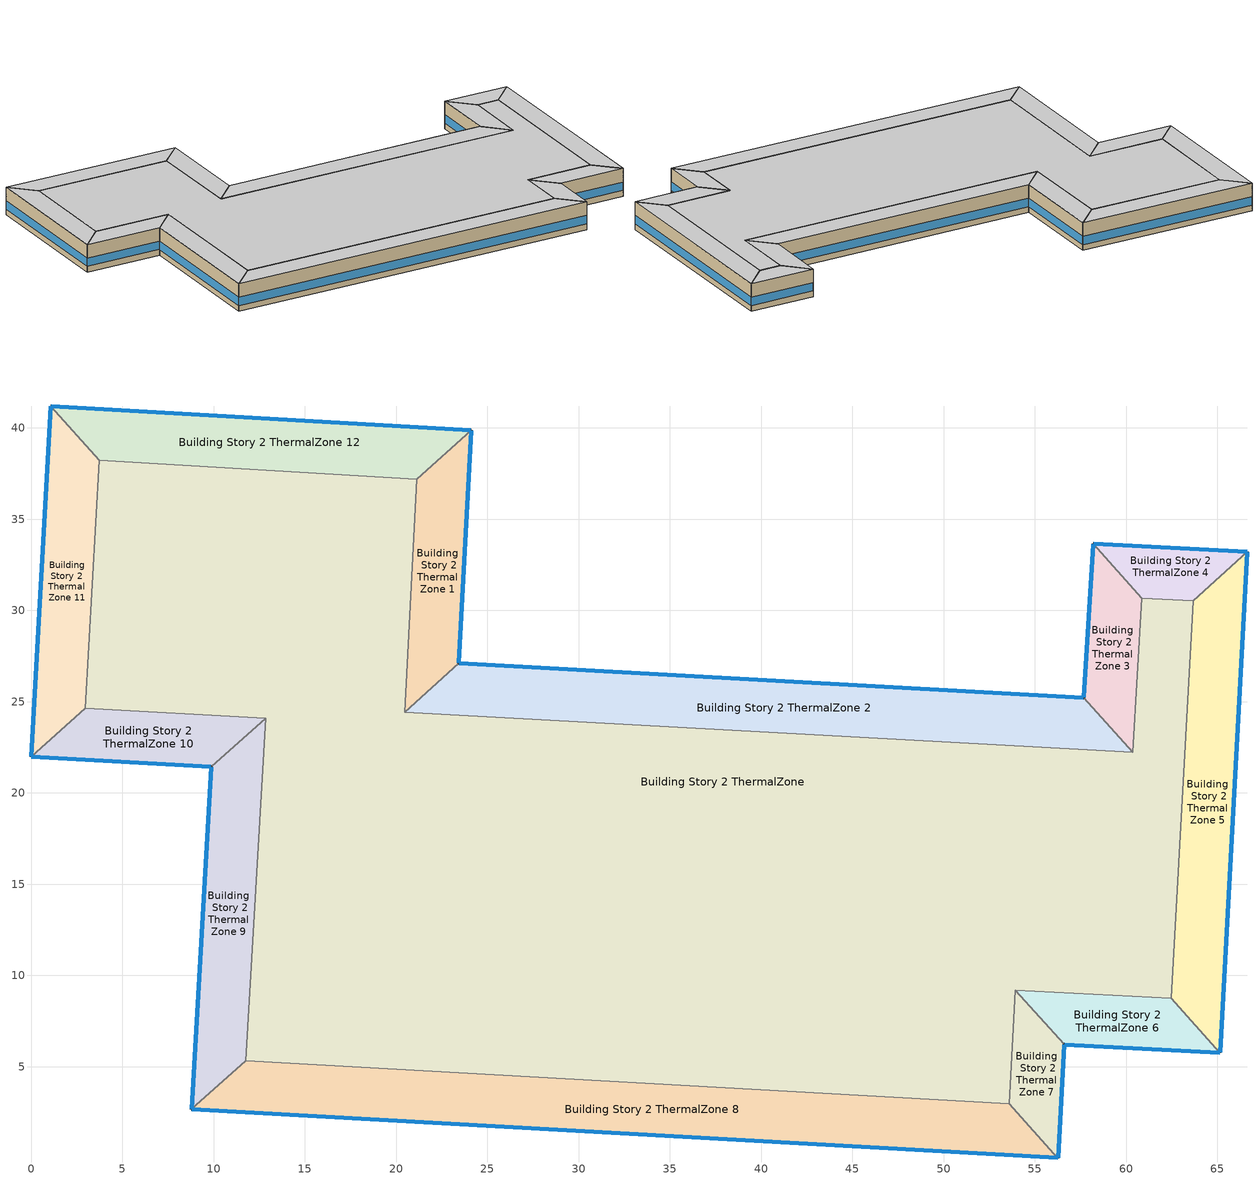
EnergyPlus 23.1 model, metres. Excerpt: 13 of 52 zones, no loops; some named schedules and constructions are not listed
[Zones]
Building Story 2 ThermalZone
 floor adiabatic (Typical Interior Ceiling): 21.14,37.2 20.47,24.43 60.35,22.23 60.86,30.67 63.68,30.53 62.47,8.75 53.93,9.19 53.6,2.98 11.78,5.33 12.87,24.1 2.98,24.65 3.75,38.22 z3.6
 wall adiabatic (Typical Interior Wall): 20.47,24.43 21.14,37.2 3.75,38.22 2.98,24.65 12.87,24.1 11.78,5.33 53.6,2.98 53.93,9.19 62.47,8.75 63.68,30.53 60.86,30.67 60.35,22.23 20.47,24.43 z3.6:7.2
 ceiling adiabatic (Typical Interior Ceiling): 3.75,38.22 2.98,24.65 12.87,24.1 11.78,5.33 53.6,2.98 53.93,9.19 62.47,8.75 63.68,30.53 60.86,30.67 60.35,22.23 20.47,24.43 21.14,37.2 z7.2
Building Story 2 ThermalZone 1
 floor adiabatic (Typical Interior Floor): 24.12,39.87 23.45,27.1 20.47,24.43 21.14,37.2 z3.6
 wall outside (Typical Insulated Steel Framed Exterior Wall R-12.99): 23.45,27.1 24.12,39.87 z3.6:7.2
 wall adiabatic (Typical Interior Wall): 24.12,39.87 21.14,37.2 20.47,24.43 23.45,27.1 z3.6:7.2
 window (U 0.55 SHGC 0.25): 23.45,27.12 24.11,39.85 z4.36:5.45
 ceiling adiabatic (Typical Interior Ceiling): 21.14,37.2 20.47,24.43 23.45,27.1 24.12,39.87 z7.2
Building Story 2 ThermalZone 10
 floor adiabatic (Typical Interior Floor): 9.88,21.43 0,21.99 2.98,24.65 12.87,24.1 z3.6
 wall outside (Typical Insulated Steel Framed Exterior Wall R-12.99): 0,21.99 9.88,21.43 z3.6:7.2
 wall adiabatic (Typical Interior Wall): 9.88,21.43 12.87,24.1 2.98,24.65 0,21.99 z3.6:7.2
 window (U 0.55 SHGC 0.25): 0.03,21.99 9.86,21.44 z4.36:5.45
 ceiling adiabatic (Typical Interior Ceiling): 12.87,24.1 2.98,24.65 0,21.99 9.88,21.43 z7.2
Building Story 2 ThermalZone 11
 floor adiabatic (Typical Interior Floor): 0,21.99 1.09,41.2 3.75,38.22 2.98,24.65 z3.6
 wall outside (Typical Insulated Steel Framed Exterior Wall R-12.99): 1.09,41.2 0,21.99 z3.6:7.2
 wall adiabatic (Typical Interior Wall): 0,21.99 2.98,24.65 3.75,38.22 1.09,41.2 z3.6:7.2
 window (U 0.55 SHGC 0.25): 1.09,41.18 0,22.02 z4.36:5.44
 ceiling adiabatic (Typical Interior Ceiling): 2.98,24.65 3.75,38.22 1.09,41.2 0,21.99 z7.2
Building Story 2 ThermalZone 12
 floor adiabatic (Typical Interior Floor): 1.09,41.2 24.12,39.87 21.14,37.2 3.75,38.22 z3.6
 wall outside (Typical Insulated Steel Framed Exterior Wall R-12.99): 24.12,39.87 1.09,41.2 z3.6:7.2
 wall adiabatic (Typical Interior Wall): 1.09,41.2 3.75,38.22 21.14,37.2 24.12,39.87 z3.6:7.2
 window (U 0.55 SHGC 0.25): 24.09,39.87 1.11,41.2 z4.36:5.44
 ceiling adiabatic (Typical Interior Ceiling): 3.75,38.22 21.14,37.2 24.12,39.87 1.09,41.2 z7.2
Building Story 2 ThermalZone 2
 floor adiabatic (Typical Interior Floor): 23.45,27.1 57.69,25.21 60.35,22.23 20.47,24.43 z3.6
 wall outside (Typical Insulated Steel Framed Exterior Wall R-12.99): 57.69,25.21 23.45,27.1 z3.6:7.2
 wall adiabatic (Typical Interior Wall): 23.45,27.1 20.47,24.43 60.35,22.23 57.69,25.21 z3.6:7.2
 window (U 0.55 SHGC 0.25): 57.67,25.21 23.47,27.1 z4.36:5.44
 ceiling adiabatic (Typical Interior Ceiling): 20.47,24.43 60.35,22.23 57.69,25.21 23.45,27.1 z7.2
Building Story 2 ThermalZone 3
 floor adiabatic (Typical Interior Floor): 57.69,25.21 58.19,33.65 60.86,30.67 60.35,22.23 z3.6
 wall outside (Typical Insulated Steel Framed Exterior Wall R-12.99): 58.19,33.65 57.69,25.21 z3.6:7.2
 wall adiabatic (Typical Interior Wall): 57.69,25.21 60.35,22.23 60.86,30.67 58.19,33.65 z3.6:7.2
 window (U 0.55 SHGC 0.25): 58.19,33.63 57.69,25.24 z4.36:5.45
 ceiling adiabatic (Typical Interior Ceiling): 60.35,22.23 60.86,30.67 58.19,33.65 57.69,25.21 z7.2
Building Story 2 ThermalZone 4
 floor adiabatic (Typical Interior Floor): 58.19,33.65 66.65,33.21 63.68,30.53 60.86,30.67 z3.6
 wall outside (Typical Insulated Steel Framed Exterior Wall R-12.99): 66.65,33.21 58.19,33.65 z3.6:7.2
 wall adiabatic (Typical Interior Wall): 58.19,33.65 60.86,30.67 63.68,30.53 66.65,33.21 z3.6:7.2
 window (U 0.55 SHGC 0.25): 66.63,33.21 58.22,33.65 z4.36:5.45
 ceiling adiabatic (Typical Interior Ceiling): 60.86,30.67 63.68,30.53 66.65,33.21 58.19,33.65 z7.2
Building Story 2 ThermalZone 5
 floor adiabatic (Typical Interior Floor): 66.65,33.21 65.14,5.78 62.47,8.75 63.68,30.53 z3.6
 wall outside (Typical Insulated Steel Framed Exterior Wall R-12.99): 65.14,5.78 66.65,33.21 z3.6:7.2
 wall adiabatic (Typical Interior Wall): 66.65,33.21 63.68,30.53 62.47,8.75 65.14,5.78 z3.6:7.2
 window (U 0.55 SHGC 0.25): 65.15,5.8 66.65,33.18 z4.36:5.44
 ceiling adiabatic (Typical Interior Ceiling): 63.68,30.53 62.47,8.75 65.14,5.78 66.65,33.21 z7.2
Building Story 2 ThermalZone 6
 floor adiabatic (Typical Interior Floor): 65.14,5.78 56.6,6.22 53.93,9.19 62.47,8.75 z3.6
 wall outside (Typical Insulated Steel Framed Exterior Wall R-12.99): 56.6,6.22 65.14,5.78 z3.6:7.2
 wall adiabatic (Typical Interior Wall): 65.14,5.78 62.47,8.75 53.93,9.19 56.6,6.22 z3.6:7.2
 window (U 0.55 SHGC 0.25): 56.63,6.22 65.12,5.78 z4.36:5.45
 ceiling adiabatic (Typical Interior Ceiling): 62.47,8.75 53.93,9.19 56.6,6.22 65.14,5.78 z7.2
Building Story 2 ThermalZone 7
 floor adiabatic (Typical Interior Floor): 56.6,6.22 56.27,0 53.6,2.98 53.93,9.19 z3.6
 wall outside (Typical Insulated Steel Framed Exterior Wall R-12.99): 56.27,0 56.6,6.22 z3.6:7.2
 wall adiabatic (Typical Interior Wall): 56.6,6.22 53.93,9.19 53.6,2.98 56.27,0 z3.6:7.2
 window (U 0.55 SHGC 0.25): 56.27,0.03 56.6,6.19 z4.36:5.45
 ceiling adiabatic (Typical Interior Ceiling): 53.93,9.19 53.6,2.98 56.27,0 56.6,6.22 z7.2
Building Story 2 ThermalZone 8
 floor adiabatic (Typical Interior Floor): 56.27,0 8.79,2.67 11.78,5.33 53.6,2.98 z3.6
 wall outside (Typical Insulated Steel Framed Exterior Wall R-12.99): 8.79,2.67 56.27,0 z3.6:7.2
 wall adiabatic (Typical Interior Wall): 56.27,0 53.6,2.98 11.78,5.33 8.79,2.67 z3.6:7.2
 window (U 0.55 SHGC 0.25): 8.82,2.66 56.24,0 z4.36:5.44
 ceiling adiabatic (Typical Interior Ceiling): 53.6,2.98 11.78,5.33 8.79,2.67 56.27,0 z7.2
Building Story 2 ThermalZone 9
 floor adiabatic (Typical Interior Floor): 8.79,2.67 9.88,21.43 12.87,24.1 11.78,5.33 z3.6
 wall outside (Typical Insulated Steel Framed Exterior Wall R-12.99): 9.88,21.43 8.79,2.67 z3.6:7.2
 wall adiabatic (Typical Interior Wall): 8.79,2.67 11.78,5.33 12.87,24.1 9.88,21.43 z3.6:7.2
 window (U 0.55 SHGC 0.25): 9.88,21.41 8.79,2.69 z4.36:5.44
 ceiling adiabatic (Typical Interior Ceiling): 11.78,5.33 12.87,24.1 9.88,21.43 8.79,2.67 z7.2
[Schedule:Day:Interval]
SchoolSecondary KITCHEN_GAS_EQUIP_SCH Wkdy|SmrDsn Day 2; SchoolSecondary KITCHEN_GAS_EQUIP_SCH Summer Design Day: No, 08:00, 0.02, 10:00, 0.15, 13:00, 0.2, 15:00, 0.1, 24:00, 0.02
SchoolSecondary KITCHEN_GAS_EQUIP_SCH Default; SchoolSecondary KITCHEN_GAS_EQUIP_SCH Winter Design Day: No, 24:00, 0.02
[Schedule:Week:Daily]
SchoolSecondary BLDG_LIGHT_SCH_2013 Week Rule - Jan1-Jan3: SchoolSecondary BLDG_LIGHT_SCH_2013 Wkdy Day, SchoolSecondary BLDG_LIGHT_SCH_2013 Wkdy Day, SchoolSecondary BLDG_LIGHT_SCH_2013 Wkdy Day, SchoolSecondary BLDG_LIGHT_SCH_2013 Wkdy Day, SchoolSecondary BLDG_LIGHT_SCH_2013 Wkdy Day, SchoolSecondary BLDG_LIGHT_SCH_2013 Wkdy Day, SchoolSecondary BLDG_LIGHT_SCH_2013 Wknd Day, SchoolSecondary BLDG_LIGHT_SCH_2013 Default, SchoolSecondary BLDG_LIGHT_SCH_2013 Summer Design Day, SchoolSecondary BLDG_LIGHT_SCH_2013 Winter Design Day, SchoolSecondary BLDG_LIGHT_SCH_2013 Default, SchoolSecondary BLDG_LIGHT_SCH_2013 Default
SchoolSecondary BLDG_LIGHT_SCH_2013 Week Rule - Jan4-Jun27: SchoolSecondary BLDG_LIGHT_SCH_2013 Wknd Day, SchoolSecondary BLDG_LIGHT_SCH_2013 Wkdy Day, SchoolSecondary BLDG_LIGHT_SCH_2013 Wkdy Day, SchoolSecondary BLDG_LIGHT_SCH_2013 Wkdy Day, SchoolSecondary BLDG_LIGHT_SCH_2013 Wkdy Day, SchoolSecondary BLDG_LIGHT_SCH_2013 Wkdy Day, SchoolSecondary BLDG_LIGHT_SCH_2013 Wknd Day, SchoolSecondary BLDG_LIGHT_SCH_2013 Default, SchoolSecondary BLDG_LIGHT_SCH_2013 Summer Design Day, SchoolSecondary BLDG_LIGHT_SCH_2013 Winter Design Day, SchoolSecondary BLDG_LIGHT_SCH_2013 Default, SchoolSecondary BLDG_LIGHT_SCH_2013 Default
SchoolSecondary BLDG_LIGHT_SCH_2013 Week Rule - Jun28-Jul4: SchoolSecondary BLDG_LIGHT_SCH_2013 Wknd Day, SchoolSecondary BLDG_LIGHT_SCH_2013 Wkdy Day, SchoolSecondary BLDG_LIGHT_SCH_2013 Wkdy Day, SchoolSecondary BLDG_LIGHT_SCH_2013 Wkdy Day 1, SchoolSecondary BLDG_LIGHT_SCH_2013 Wkdy Day 1, SchoolSecondary BLDG_LIGHT_SCH_2013 Wkdy Day 1, SchoolSecondary BLDG_LIGHT_SCH_2013 Wknd Day 1, SchoolSecondary BLDG_LIGHT_SCH_2013 Default, SchoolSecondary BLDG_LIGHT_SCH_2013 Summer Design Day, SchoolSecondary BLDG_LIGHT_SCH_2013 Winter Design Day, SchoolSecondary BLDG_LIGHT_SCH_2013 Default, SchoolSecondary BLDG_LIGHT_SCH_2013 Default
SchoolSecondary BLDG_LIGHT_SCH_2013 Week Rule - Jul5-Aug29: SchoolSecondary BLDG_LIGHT_SCH_2013 Wknd Day 1, SchoolSecondary BLDG_LIGHT_SCH_2013 Wkdy Day 1, SchoolSecondary BLDG_LIGHT_SCH_2013 Wkdy Day 1, SchoolSecondary BLDG_LIGHT_SCH_2013 Wkdy Day 1, SchoolSecondary BLDG_LIGHT_SCH_2013 Wkdy Day 1, SchoolSecondary BLDG_LIGHT_SCH_2013 Wkdy Day 1, SchoolSecondary BLDG_LIGHT_SCH_2013 Wknd Day 1, SchoolSecondary BLDG_LIGHT_SCH_2013 Default, SchoolSecondary BLDG_LIGHT_SCH_2013 Summer Design Day, SchoolSecondary BLDG_LIGHT_SCH_2013 Winter Design Day, SchoolSecondary BLDG_LIGHT_SCH_2013 Default, SchoolSecondary BLDG_LIGHT_SCH_2013 Default
SchoolSecondary BLDG_LIGHT_SCH_2013 Week Rule - Aug30-Sep5: SchoolSecondary BLDG_LIGHT_SCH_2013 Wknd Day 1, SchoolSecondary BLDG_LIGHT_SCH_2013 Wkdy Day 1, SchoolSecondary BLDG_LIGHT_SCH_2013 Wkdy Day 2, SchoolSecondary BLDG_LIGHT_SCH_2013 Wkdy Day 2, SchoolSecondary BLDG_LIGHT_SCH_2013 Wkdy Day 2, SchoolSecondary BLDG_LIGHT_SCH_2013 Wkdy Day 2, SchoolSecondary BLDG_LIGHT_SCH_2013 Default, SchoolSecondary BLDG_LIGHT_SCH_2013 Default, SchoolSecondary BLDG_LIGHT_SCH_2013 Summer Design Day, SchoolSecondary BLDG_LIGHT_SCH_2013 Winter Design Day, SchoolSecondary BLDG_LIGHT_SCH_2013 Default, SchoolSecondary BLDG_LIGHT_SCH_2013 Default
SchoolSecondary BLDG_LIGHT_SCH_2013 Week Rule - Sep6-Dec31: SchoolSecondary BLDG_LIGHT_SCH_2013 Default, SchoolSecondary BLDG_LIGHT_SCH_2013 Wkdy Day 2, SchoolSecondary BLDG_LIGHT_SCH_2013 Wkdy Day 2, SchoolSecondary BLDG_LIGHT_SCH_2013 Wkdy Day 2, SchoolSecondary BLDG_LIGHT_SCH_2013 Wkdy Day 2, SchoolSecondary BLDG_LIGHT_SCH_2013 Wkdy Day 2, SchoolSecondary BLDG_LIGHT_SCH_2013 Default, SchoolSecondary BLDG_LIGHT_SCH_2013 Default, SchoolSecondary BLDG_LIGHT_SCH_2013 Summer Design Day, SchoolSecondary BLDG_LIGHT_SCH_2013 Winter Design Day, SchoolSecondary BLDG_LIGHT_SCH_2013 Default, SchoolSecondary BLDG_LIGHT_SCH_2013 Default
SchoolSecondary BLDG_LIGHT_LIBRARY_SCH_2013 Week Rule - Jan1-Jan3: SchoolSecondary BLDG_LIGHT_LIBRARY_SCH_2013 Wkdy Day, SchoolSecondary BLDG_LIGHT_LIBRARY_SCH_2013 Wkdy Day, SchoolSecondary BLDG_LIGHT_LIBRARY_SCH_2013 Wkdy Day, SchoolSecondary BLDG_LIGHT_LIBRARY_SCH_2013 Wkdy Day, SchoolSecondary BLDG_LIGHT_LIBRARY_SCH_2013 Wkdy Day, SchoolSecondary BLDG_LIGHT_LIBRARY_SCH_2013 Wkdy Day, SchoolSecondary BLDG_LIGHT_LIBRARY_SCH_2013 Wknd Day, SchoolSecondary BLDG_LIGHT_LIBRARY_SCH_2013 Default, SchoolSecondary BLDG_LIGHT_LIBRARY_SCH_2013 Summer Design Day, SchoolSecondary BLDG_LIGHT_LIBRARY_SCH_2013 Winter Design Day, SchoolSecondary BLDG_LIGHT_LIBRARY_SCH_2013 Default, SchoolSecondary BLDG_LIGHT_LIBRARY_SCH_2013 Default
SchoolSecondary BLDG_LIGHT_LIBRARY_SCH_2013 Week Rule - Jan4-Jun27: SchoolSecondary BLDG_LIGHT_LIBRARY_SCH_2013 Wknd Day, SchoolSecondary BLDG_LIGHT_LIBRARY_SCH_2013 Wkdy Day, SchoolSecondary BLDG_LIGHT_LIBRARY_SCH_2013 Wkdy Day, SchoolSecondary BLDG_LIGHT_LIBRARY_SCH_2013 Wkdy Day, SchoolSecondary BLDG_LIGHT_LIBRARY_SCH_2013 Wkdy Day, SchoolSecondary BLDG_LIGHT_LIBRARY_SCH_2013 Wkdy Day, SchoolSecondary BLDG_LIGHT_LIBRARY_SCH_2013 Wknd Day, SchoolSecondary BLDG_LIGHT_LIBRARY_SCH_2013 Default, SchoolSecondary BLDG_LIGHT_LIBRARY_SCH_2013 Summer Design Day, SchoolSecondary BLDG_LIGHT_LIBRARY_SCH_2013 Winter Design Day, SchoolSecondary BLDG_LIGHT_LIBRARY_SCH_2013 Default, SchoolSecondary BLDG_LIGHT_LIBRARY_SCH_2013 Default
SchoolSecondary BLDG_LIGHT_LIBRARY_SCH_2013 Week Rule - Jun28-Jul4: SchoolSecondary BLDG_LIGHT_LIBRARY_SCH_2013 Wknd Day, SchoolSecondary BLDG_LIGHT_LIBRARY_SCH_2013 Wkdy Day, SchoolSecondary BLDG_LIGHT_LIBRARY_SCH_2013 Wkdy Day, SchoolSecondary BLDG_LIGHT_LIBRARY_SCH_2013 Wkdy Day 1, SchoolSecondary BLDG_LIGHT_LIBRARY_SCH_2013 Wkdy Day 1, SchoolSecondary BLDG_LIGHT_LIBRARY_SCH_2013 Wkdy Day 1, SchoolSecondary BLDG_LIGHT_LIBRARY_SCH_2013 Wknd Day 1, SchoolSecondary BLDG_LIGHT_LIBRARY_SCH_2013 Default, SchoolSecondary BLDG_LIGHT_LIBRARY_SCH_2013 Summer Design Day, SchoolSecondary BLDG_LIGHT_LIBRARY_SCH_2013 Winter Design Day, SchoolSecondary BLDG_LIGHT_LIBRARY_SCH_2013 Default, SchoolSecondary BLDG_LIGHT_LIBRARY_SCH_2013 Default
SchoolSecondary BLDG_LIGHT_LIBRARY_SCH_2013 Week Rule - Jul5-Aug29: SchoolSecondary BLDG_LIGHT_LIBRARY_SCH_2013 Wknd Day 1, SchoolSecondary BLDG_LIGHT_LIBRARY_SCH_2013 Wkdy Day 1, SchoolSecondary BLDG_LIGHT_LIBRARY_SCH_2013 Wkdy Day 1, SchoolSecondary BLDG_LIGHT_LIBRARY_SCH_2013 Wkdy Day 1, SchoolSecondary BLDG_LIGHT_LIBRARY_SCH_2013 Wkdy Day 1, SchoolSecondary BLDG_LIGHT_LIBRARY_SCH_2013 Wkdy Day 1, SchoolSecondary BLDG_LIGHT_LIBRARY_SCH_2013 Wknd Day 1, SchoolSecondary BLDG_LIGHT_LIBRARY_SCH_2013 Default, SchoolSecondary BLDG_LIGHT_LIBRARY_SCH_2013 Summer Design Day, SchoolSecondary BLDG_LIGHT_LIBRARY_SCH_2013 Winter Design Day, SchoolSecondary BLDG_LIGHT_LIBRARY_SCH_2013 Default, SchoolSecondary BLDG_LIGHT_LIBRARY_SCH_2013 Default
SchoolSecondary BLDG_LIGHT_LIBRARY_SCH_2013 Week Rule - Aug30-Sep5: SchoolSecondary BLDG_LIGHT_LIBRARY_SCH_2013 Wknd Day 1, SchoolSecondary BLDG_LIGHT_LIBRARY_SCH_2013 Wkdy Day 1, SchoolSecondary BLDG_LIGHT_LIBRARY_SCH_2013 Wkdy Day 2, SchoolSecondary BLDG_LIGHT_LIBRARY_SCH_2013 Wkdy Day 2, SchoolSecondary BLDG_LIGHT_LIBRARY_SCH_2013 Wkdy Day 2, SchoolSecondary BLDG_LIGHT_LIBRARY_SCH_2013 Wkdy Day 2, SchoolSecondary BLDG_LIGHT_LIBRARY_SCH_2013 Default, SchoolSecondary BLDG_LIGHT_LIBRARY_SCH_2013 Default, SchoolSecondary BLDG_LIGHT_LIBRARY_SCH_2013 Summer Design Day, SchoolSecondary BLDG_LIGHT_LIBRARY_SCH_2013 Winter Design Day, SchoolSecondary BLDG_LIGHT_LIBRARY_SCH_2013 Default, SchoolSecondary BLDG_LIGHT_LIBRARY_SCH_2013 Default
SchoolSecondary BLDG_LIGHT_LIBRARY_SCH_2013 Week Rule - Sep6-Dec31: SchoolSecondary BLDG_LIGHT_LIBRARY_SCH_2013 Default, SchoolSecondary BLDG_LIGHT_LIBRARY_SCH_2013 Wkdy Day 2, SchoolSecondary BLDG_LIGHT_LIBRARY_SCH_2013 Wkdy Day 2, SchoolSecondary BLDG_LIGHT_LIBRARY_SCH_2013 Wkdy Day 2, SchoolSecondary BLDG_LIGHT_LIBRARY_SCH_2013 Wkdy Day 2, SchoolSecondary BLDG_LIGHT_LIBRARY_SCH_2013 Wkdy Day 2, SchoolSecondary BLDG_LIGHT_LIBRARY_SCH_2013 Default, SchoolSecondary BLDG_LIGHT_LIBRARY_SCH_2013 Default, SchoolSecondary BLDG_LIGHT_LIBRARY_SCH_2013 Summer Design Day, SchoolSecondary BLDG_LIGHT_LIBRARY_SCH_2013 Winter Design Day, SchoolSecondary BLDG_LIGHT_LIBRARY_SCH_2013 Default, SchoolSecondary BLDG_LIGHT_LIBRARY_SCH_2013 Default
SchoolSecondary BLDG_LIGHT_LOBBYFLR1_SCH_2013 Week Rule - Jan1-Jan3: SchoolSecondary BLDG_LIGHT_LOBBYFLR1_SCH_2013 Wkdy Day, SchoolSecondary BLDG_LIGHT_LOBBYFLR1_SCH_2013 Wkdy Day, SchoolSecondary BLDG_LIGHT_LOBBYFLR1_SCH_2013 Wkdy Day, SchoolSecondary BLDG_LIGHT_LOBBYFLR1_SCH_2013 Wkdy Day, SchoolSecondary BLDG_LIGHT_LOBBYFLR1_SCH_2013 Wkdy Day, SchoolSecondary BLDG_LIGHT_LOBBYFLR1_SCH_2013 Wkdy Day, SchoolSecondary BLDG_LIGHT_LOBBYFLR1_SCH_2013 Wknd Day, SchoolSecondary BLDG_LIGHT_LOBBYFLR1_SCH_2013 Default, SchoolSecondary BLDG_LIGHT_LOBBYFLR1_SCH_2013 Summer Design Day, SchoolSecondary BLDG_LIGHT_LOBBYFLR1_SCH_2013 Winter Design Day, SchoolSecondary BLDG_LIGHT_LOBBYFLR1_SCH_2013 Default, SchoolSecondary BLDG_LIGHT_LOBBYFLR1_SCH_2013 Default
SchoolSecondary BLDG_LIGHT_LOBBYFLR1_SCH_2013 Week Rule - Jan4-Jun27: SchoolSecondary BLDG_LIGHT_LOBBYFLR1_SCH_2013 Wknd Day, SchoolSecondary BLDG_LIGHT_LOBBYFLR1_SCH_2013 Wkdy Day, SchoolSecondary BLDG_LIGHT_LOBBYFLR1_SCH_2013 Wkdy Day, SchoolSecondary BLDG_LIGHT_LOBBYFLR1_SCH_2013 Wkdy Day, SchoolSecondary BLDG_LIGHT_LOBBYFLR1_SCH_2013 Wkdy Day, SchoolSecondary BLDG_LIGHT_LOBBYFLR1_SCH_2013 Wkdy Day, SchoolSecondary BLDG_LIGHT_LOBBYFLR1_SCH_2013 Wknd Day, SchoolSecondary BLDG_LIGHT_LOBBYFLR1_SCH_2013 Default, SchoolSecondary BLDG_LIGHT_LOBBYFLR1_SCH_2013 Summer Design Day, SchoolSecondary BLDG_LIGHT_LOBBYFLR1_SCH_2013 Winter Design Day, SchoolSecondary BLDG_LIGHT_LOBBYFLR1_SCH_2013 Default, SchoolSecondary BLDG_LIGHT_LOBBYFLR1_SCH_2013 Default
SchoolSecondary BLDG_LIGHT_LOBBYFLR1_SCH_2013 Week Rule - Jun28-Jul4: SchoolSecondary BLDG_LIGHT_LOBBYFLR1_SCH_2013 Wknd Day, SchoolSecondary BLDG_LIGHT_LOBBYFLR1_SCH_2013 Wkdy Day, SchoolSecondary BLDG_LIGHT_LOBBYFLR1_SCH_2013 Wkdy Day, SchoolSecondary BLDG_LIGHT_LOBBYFLR1_SCH_2013 Wkdy Day 1, SchoolSecondary BLDG_LIGHT_LOBBYFLR1_SCH_2013 Wkdy Day 1, SchoolSecondary BLDG_LIGHT_LOBBYFLR1_SCH_2013 Wkdy Day 1, SchoolSecondary BLDG_LIGHT_LOBBYFLR1_SCH_2013 Wknd Day 1, SchoolSecondary BLDG_LIGHT_LOBBYFLR1_SCH_2013 Default, SchoolSecondary BLDG_LIGHT_LOBBYFLR1_SCH_2013 Summer Design Day, SchoolSecondary BLDG_LIGHT_LOBBYFLR1_SCH_2013 Winter Design Day, SchoolSecondary BLDG_LIGHT_LOBBYFLR1_SCH_2013 Default, SchoolSecondary BLDG_LIGHT_LOBBYFLR1_SCH_2013 Default
SchoolSecondary BLDG_LIGHT_LOBBYFLR1_SCH_2013 Week Rule - Jul5-Aug29: SchoolSecondary BLDG_LIGHT_LOBBYFLR1_SCH_2013 Wknd Day 1, SchoolSecondary BLDG_LIGHT_LOBBYFLR1_SCH_2013 Wkdy Day 1, SchoolSecondary BLDG_LIGHT_LOBBYFLR1_SCH_2013 Wkdy Day 1, SchoolSecondary BLDG_LIGHT_LOBBYFLR1_SCH_2013 Wkdy Day 1, SchoolSecondary BLDG_LIGHT_LOBBYFLR1_SCH_2013 Wkdy Day 1, SchoolSecondary BLDG_LIGHT_LOBBYFLR1_SCH_2013 Wkdy Day 1, SchoolSecondary BLDG_LIGHT_LOBBYFLR1_SCH_2013 Wknd Day 1, SchoolSecondary BLDG_LIGHT_LOBBYFLR1_SCH_2013 Default, SchoolSecondary BLDG_LIGHT_LOBBYFLR1_SCH_2013 Summer Design Day, SchoolSecondary BLDG_LIGHT_LOBBYFLR1_SCH_2013 Winter Design Day, SchoolSecondary BLDG_LIGHT_LOBBYFLR1_SCH_2013 Default, SchoolSecondary BLDG_LIGHT_LOBBYFLR1_SCH_2013 Default
SchoolSecondary BLDG_LIGHT_LOBBYFLR1_SCH_2013 Week Rule - Aug30-Sep5: SchoolSecondary BLDG_LIGHT_LOBBYFLR1_SCH_2013 Wknd Day 1, SchoolSecondary BLDG_LIGHT_LOBBYFLR1_SCH_2013 Wkdy Day 1, SchoolSecondary BLDG_LIGHT_LOBBYFLR1_SCH_2013 Wkdy Day 2, SchoolSecondary BLDG_LIGHT_LOBBYFLR1_SCH_2013 Wkdy Day 2, SchoolSecondary BLDG_LIGHT_LOBBYFLR1_SCH_2013 Wkdy Day 2, SchoolSecondary BLDG_LIGHT_LOBBYFLR1_SCH_2013 Wkdy Day 2, SchoolSecondary BLDG_LIGHT_LOBBYFLR1_SCH_2013 Default, SchoolSecondary BLDG_LIGHT_LOBBYFLR1_SCH_2013 Default, SchoolSecondary BLDG_LIGHT_LOBBYFLR1_SCH_2013 Summer Design Day, SchoolSecondary BLDG_LIGHT_LOBBYFLR1_SCH_2013 Winter Design Day, SchoolSecondary BLDG_LIGHT_LOBBYFLR1_SCH_2013 Default, SchoolSecondary BLDG_LIGHT_LOBBYFLR1_SCH_2013 Default
SchoolSecondary BLDG_LIGHT_LOBBYFLR1_SCH_2013 Week Rule - Sep6-Dec31: SchoolSecondary BLDG_LIGHT_LOBBYFLR1_SCH_2013 Default, SchoolSecondary BLDG_LIGHT_LOBBYFLR1_SCH_2013 Wkdy Day 2, SchoolSecondary BLDG_LIGHT_LOBBYFLR1_SCH_2013 Wkdy Day 2, SchoolSecondary BLDG_LIGHT_LOBBYFLR1_SCH_2013 Wkdy Day 2, SchoolSecondary BLDG_LIGHT_LOBBYFLR1_SCH_2013 Wkdy Day 2, SchoolSecondary BLDG_LIGHT_LOBBYFLR1_SCH_2013 Wkdy Day 2, SchoolSecondary BLDG_LIGHT_LOBBYFLR1_SCH_2013 Default, SchoolSecondary BLDG_LIGHT_LOBBYFLR1_SCH_2013 Default, SchoolSecondary BLDG_LIGHT_LOBBYFLR1_SCH_2013 Summer Design Day, SchoolSecondary BLDG_LIGHT_LOBBYFLR1_SCH_2013 Winter Design Day, SchoolSecondary BLDG_LIGHT_LOBBYFLR1_SCH_2013 Default, SchoolSecondary BLDG_LIGHT_LOBBYFLR1_SCH_2013 Default
SchoolSecondary BLDG_LIGHT_MECHANICAL_SCH_2013 Week Rule - Jan1-Jan3: SchoolSecondary BLDG_LIGHT_MECHANICAL_SCH_2013 Wkdy Day, SchoolSecondary BLDG_LIGHT_MECHANICAL_SCH_2013 Wkdy Day, SchoolSecondary BLDG_LIGHT_MECHANICAL_SCH_2013 Wkdy Day, SchoolSecondary BLDG_LIGHT_MECHANICAL_SCH_2013 Wkdy Day, SchoolSecondary BLDG_LIGHT_MECHANICAL_SCH_2013 Wkdy Day, SchoolSecondary BLDG_LIGHT_MECHANICAL_SCH_2013 Wkdy Day, SchoolSecondary BLDG_LIGHT_MECHANICAL_SCH_2013 Wknd Day, SchoolSecondary BLDG_LIGHT_MECHANICAL_SCH_2013 Default, SchoolSecondary BLDG_LIGHT_MECHANICAL_SCH_2013 Summer Design Day, SchoolSecondary BLDG_LIGHT_MECHANICAL_SCH_2013 Winter Design Day, SchoolSecondary BLDG_LIGHT_MECHANICAL_SCH_2013 Default, SchoolSecondary BLDG_LIGHT_MECHANICAL_SCH_2013 Default
SchoolSecondary BLDG_LIGHT_MECHANICAL_SCH_2013 Week Rule - Jan4-Jun27: SchoolSecondary BLDG_LIGHT_MECHANICAL_SCH_2013 Wknd Day, SchoolSecondary BLDG_LIGHT_MECHANICAL_SCH_2013 Wkdy Day, SchoolSecondary BLDG_LIGHT_MECHANICAL_SCH_2013 Wkdy Day, SchoolSecondary BLDG_LIGHT_MECHANICAL_SCH_2013 Wkdy Day, SchoolSecondary BLDG_LIGHT_MECHANICAL_SCH_2013 Wkdy Day, SchoolSecondary BLDG_LIGHT_MECHANICAL_SCH_2013 Wkdy Day, SchoolSecondary BLDG_LIGHT_MECHANICAL_SCH_2013 Wknd Day, SchoolSecondary BLDG_LIGHT_MECHANICAL_SCH_2013 Default, SchoolSecondary BLDG_LIGHT_MECHANICAL_SCH_2013 Summer Design Day, SchoolSecondary BLDG_LIGHT_MECHANICAL_SCH_2013 Winter Design Day, SchoolSecondary BLDG_LIGHT_MECHANICAL_SCH_2013 Default, SchoolSecondary BLDG_LIGHT_MECHANICAL_SCH_2013 Default
SchoolSecondary BLDG_LIGHT_MECHANICAL_SCH_2013 Week Rule - Jun28-Jul4: SchoolSecondary BLDG_LIGHT_MECHANICAL_SCH_2013 Wknd Day, SchoolSecondary BLDG_LIGHT_MECHANICAL_SCH_2013 Wkdy Day, SchoolSecondary BLDG_LIGHT_MECHANICAL_SCH_2013 Wkdy Day, SchoolSecondary BLDG_LIGHT_MECHANICAL_SCH_2013 Wkdy Day 1, SchoolSecondary BLDG_LIGHT_MECHANICAL_SCH_2013 Wkdy Day 1, SchoolSecondary BLDG_LIGHT_MECHANICAL_SCH_2013 Wkdy Day 1, SchoolSecondary BLDG_LIGHT_MECHANICAL_SCH_2013 Wknd Day 1, SchoolSecondary BLDG_LIGHT_MECHANICAL_SCH_2013 Default, SchoolSecondary BLDG_LIGHT_MECHANICAL_SCH_2013 Summer Design Day, SchoolSecondary BLDG_LIGHT_MECHANICAL_SCH_2013 Winter Design Day, SchoolSecondary BLDG_LIGHT_MECHANICAL_SCH_2013 Default, SchoolSecondary BLDG_LIGHT_MECHANICAL_SCH_2013 Default
SchoolSecondary BLDG_LIGHT_MECHANICAL_SCH_2013 Week Rule - Jul5-Aug29: SchoolSecondary BLDG_LIGHT_MECHANICAL_SCH_2013 Wknd Day 1, SchoolSecondary BLDG_LIGHT_MECHANICAL_SCH_2013 Wkdy Day 1, SchoolSecondary BLDG_LIGHT_MECHANICAL_SCH_2013 Wkdy Day 1, SchoolSecondary BLDG_LIGHT_MECHANICAL_SCH_2013 Wkdy Day 1, SchoolSecondary BLDG_LIGHT_MECHANICAL_SCH_2013 Wkdy Day 1, SchoolSecondary BLDG_LIGHT_MECHANICAL_SCH_2013 Wkdy Day 1, SchoolSecondary BLDG_LIGHT_MECHANICAL_SCH_2013 Wknd Day 1, SchoolSecondary BLDG_LIGHT_MECHANICAL_SCH_2013 Default, SchoolSecondary BLDG_LIGHT_MECHANICAL_SCH_2013 Summer Design Day, SchoolSecondary BLDG_LIGHT_MECHANICAL_SCH_2013 Winter Design Day, SchoolSecondary BLDG_LIGHT_MECHANICAL_SCH_2013 Default, SchoolSecondary BLDG_LIGHT_MECHANICAL_SCH_2013 Default
SchoolSecondary BLDG_LIGHT_MECHANICAL_SCH_2013 Week Rule - Aug30-Sep5: SchoolSecondary BLDG_LIGHT_MECHANICAL_SCH_2013 Wknd Day 1, SchoolSecondary BLDG_LIGHT_MECHANICAL_SCH_2013 Wkdy Day 1, SchoolSecondary BLDG_LIGHT_MECHANICAL_SCH_2013 Wkdy Day 2, SchoolSecondary BLDG_LIGHT_MECHANICAL_SCH_2013 Wkdy Day 2, SchoolSecondary BLDG_LIGHT_MECHANICAL_SCH_2013 Wkdy Day 2, SchoolSecondary BLDG_LIGHT_MECHANICAL_SCH_2013 Wkdy Day 2, SchoolSecondary BLDG_LIGHT_MECHANICAL_SCH_2013 Default, SchoolSecondary BLDG_LIGHT_MECHANICAL_SCH_2013 Default, SchoolSecondary BLDG_LIGHT_MECHANICAL_SCH_2013 Summer Design Day, SchoolSecondary BLDG_LIGHT_MECHANICAL_SCH_2013 Winter Design Day, SchoolSecondary BLDG_LIGHT_MECHANICAL_SCH_2013 Default, SchoolSecondary BLDG_LIGHT_MECHANICAL_SCH_2013 Default
SchoolSecondary BLDG_LIGHT_MECHANICAL_SCH_2013 Week Rule - Sep6-Dec31: SchoolSecondary BLDG_LIGHT_MECHANICAL_SCH_2013 Default, SchoolSecondary BLDG_LIGHT_MECHANICAL_SCH_2013 Wkdy Day 2, SchoolSecondary BLDG_LIGHT_MECHANICAL_SCH_2013 Wkdy Day 2, SchoolSecondary BLDG_LIGHT_MECHANICAL_SCH_2013 Wkdy Day 2, SchoolSecondary BLDG_LIGHT_MECHANICAL_SCH_2013 Wkdy Day 2, SchoolSecondary BLDG_LIGHT_MECHANICAL_SCH_2013 Wkdy Day 2, SchoolSecondary BLDG_LIGHT_MECHANICAL_SCH_2013 Default, SchoolSecondary BLDG_LIGHT_MECHANICAL_SCH_2013 Default, SchoolSecondary BLDG_LIGHT_MECHANICAL_SCH_2013 Summer Design Day, SchoolSecondary BLDG_LIGHT_MECHANICAL_SCH_2013 Winter Design Day, SchoolSecondary BLDG_LIGHT_MECHANICAL_SCH_2013 Default, SchoolSecondary BLDG_LIGHT_MECHANICAL_SCH_2013 Default
SchoolSecondary BLDG_LIGHT_OFFICE_SCH_2013 Week Rule - Jan1-Jan3: SchoolSecondary BLDG_LIGHT_OFFICE_SCH_2013 Wkdy Day, SchoolSecondary BLDG_LIGHT_OFFICE_SCH_2013 Wkdy Day, SchoolSecondary BLDG_LIGHT_OFFICE_SCH_2013 Wkdy Day, SchoolSecondary BLDG_LIGHT_OFFICE_SCH_2013 Wkdy Day, SchoolSecondary BLDG_LIGHT_OFFICE_SCH_2013 Wkdy Day, SchoolSecondary BLDG_LIGHT_OFFICE_SCH_2013 Wkdy Day, SchoolSecondary BLDG_LIGHT_OFFICE_SCH_2013 Wknd Day, SchoolSecondary BLDG_LIGHT_OFFICE_SCH_2013 Default, SchoolSecondary BLDG_LIGHT_OFFICE_SCH_2013 Summer Design Day, SchoolSecondary BLDG_LIGHT_OFFICE_SCH_2013 Winter Design Day, SchoolSecondary BLDG_LIGHT_OFFICE_SCH_2013 Default, SchoolSecondary BLDG_LIGHT_OFFICE_SCH_2013 Default
SchoolSecondary BLDG_LIGHT_OFFICE_SCH_2013 Week Rule - Jan4-Jun27: SchoolSecondary BLDG_LIGHT_OFFICE_SCH_2013 Wknd Day, SchoolSecondary BLDG_LIGHT_OFFICE_SCH_2013 Wkdy Day, SchoolSecondary BLDG_LIGHT_OFFICE_SCH_2013 Wkdy Day, SchoolSecondary BLDG_LIGHT_OFFICE_SCH_2013 Wkdy Day, SchoolSecondary BLDG_LIGHT_OFFICE_SCH_2013 Wkdy Day, SchoolSecondary BLDG_LIGHT_OFFICE_SCH_2013 Wkdy Day, SchoolSecondary BLDG_LIGHT_OFFICE_SCH_2013 Wknd Day, SchoolSecondary BLDG_LIGHT_OFFICE_SCH_2013 Default, SchoolSecondary BLDG_LIGHT_OFFICE_SCH_2013 Summer Design Day, SchoolSecondary BLDG_LIGHT_OFFICE_SCH_2013 Winter Design Day, SchoolSecondary BLDG_LIGHT_OFFICE_SCH_2013 Default, SchoolSecondary BLDG_LIGHT_OFFICE_SCH_2013 Default
SchoolSecondary BLDG_LIGHT_OFFICE_SCH_2013 Week Rule - Jun28-Jul4: SchoolSecondary BLDG_LIGHT_OFFICE_SCH_2013 Wknd Day, SchoolSecondary BLDG_LIGHT_OFFICE_SCH_2013 Wkdy Day, SchoolSecondary BLDG_LIGHT_OFFICE_SCH_2013 Wkdy Day, SchoolSecondary BLDG_LIGHT_OFFICE_SCH_2013 Wkdy Day 1, SchoolSecondary BLDG_LIGHT_OFFICE_SCH_2013 Wkdy Day 1, SchoolSecondary BLDG_LIGHT_OFFICE_SCH_2013 Wkdy Day 1, SchoolSecondary BLDG_LIGHT_OFFICE_SCH_2013 Wknd Day 1, SchoolSecondary BLDG_LIGHT_OFFICE_SCH_2013 Default, SchoolSecondary BLDG_LIGHT_OFFICE_SCH_2013 Summer Design Day, SchoolSecondary BLDG_LIGHT_OFFICE_SCH_2013 Winter Design Day, SchoolSecondary BLDG_LIGHT_OFFICE_SCH_2013 Default, SchoolSecondary BLDG_LIGHT_OFFICE_SCH_2013 Default
SchoolSecondary BLDG_LIGHT_OFFICE_SCH_2013 Week Rule - Jul5-Aug29: SchoolSecondary BLDG_LIGHT_OFFICE_SCH_2013 Wknd Day 1, SchoolSecondary BLDG_LIGHT_OFFICE_SCH_2013 Wkdy Day 1, SchoolSecondary BLDG_LIGHT_OFFICE_SCH_2013 Wkdy Day 1, SchoolSecondary BLDG_LIGHT_OFFICE_SCH_2013 Wkdy Day 1, SchoolSecondary BLDG_LIGHT_OFFICE_SCH_2013 Wkdy Day 1, SchoolSecondary BLDG_LIGHT_OFFICE_SCH_2013 Wkdy Day 1, SchoolSecondary BLDG_LIGHT_OFFICE_SCH_2013 Wknd Day 1, SchoolSecondary BLDG_LIGHT_OFFICE_SCH_2013 Default, SchoolSecondary BLDG_LIGHT_OFFICE_SCH_2013 Summer Design Day, SchoolSecondary BLDG_LIGHT_OFFICE_SCH_2013 Winter Design Day, SchoolSecondary BLDG_LIGHT_OFFICE_SCH_2013 Default, SchoolSecondary BLDG_LIGHT_OFFICE_SCH_2013 Default
SchoolSecondary BLDG_LIGHT_OFFICE_SCH_2013 Week Rule - Aug30-Sep5: SchoolSecondary BLDG_LIGHT_OFFICE_SCH_2013 Wknd Day 1, SchoolSecondary BLDG_LIGHT_OFFICE_SCH_2013 Wkdy Day 1, SchoolSecondary BLDG_LIGHT_OFFICE_SCH_2013 Wkdy Day 2, SchoolSecondary BLDG_LIGHT_OFFICE_SCH_2013 Wkdy Day 2, SchoolSecondary BLDG_LIGHT_OFFICE_SCH_2013 Wkdy Day 2, SchoolSecondary BLDG_LIGHT_OFFICE_SCH_2013 Wkdy Day 2, SchoolSecondary BLDG_LIGHT_OFFICE_SCH_2013 Default, SchoolSecondary BLDG_LIGHT_OFFICE_SCH_2013 Default, SchoolSecondary BLDG_LIGHT_OFFICE_SCH_2013 Summer Design Day, SchoolSecondary BLDG_LIGHT_OFFICE_SCH_2013 Winter Design Day, SchoolSecondary BLDG_LIGHT_OFFICE_SCH_2013 Default, SchoolSecondary BLDG_LIGHT_OFFICE_SCH_2013 Default
SchoolSecondary BLDG_LIGHT_OFFICE_SCH_2013 Week Rule - Sep6-Dec31: SchoolSecondary BLDG_LIGHT_OFFICE_SCH_2013 Default, SchoolSecondary BLDG_LIGHT_OFFICE_SCH_2013 Wkdy Day 2, SchoolSecondary BLDG_LIGHT_OFFICE_SCH_2013 Wkdy Day 2, SchoolSecondary BLDG_LIGHT_OFFICE_SCH_2013 Wkdy Day 2, SchoolSecondary BLDG_LIGHT_OFFICE_SCH_2013 Wkdy Day 2, SchoolSecondary BLDG_LIGHT_OFFICE_SCH_2013 Wkdy Day 2, SchoolSecondary BLDG_LIGHT_OFFICE_SCH_2013 Default, SchoolSecondary BLDG_LIGHT_OFFICE_SCH_2013 Default, SchoolSecondary BLDG_LIGHT_OFFICE_SCH_2013 Summer Design Day, SchoolSecondary BLDG_LIGHT_OFFICE_SCH_2013 Winter Design Day, SchoolSecondary BLDG_LIGHT_OFFICE_SCH_2013 Default, SchoolSecondary BLDG_LIGHT_OFFICE_SCH_2013 Default
SchoolSecondary BLDG_LIGHT_BATH_SCH_2013 Week Rule - Jan1-Jan3: SchoolSecondary BLDG_LIGHT_BATH_SCH_2013 Wkdy Day, SchoolSecondary BLDG_LIGHT_BATH_SCH_2013 Wkdy Day, SchoolSecondary BLDG_LIGHT_BATH_SCH_2013 Wkdy Day, SchoolSecondary BLDG_LIGHT_BATH_SCH_2013 Wkdy Day, SchoolSecondary BLDG_LIGHT_BATH_SCH_2013 Wkdy Day, SchoolSecondary BLDG_LIGHT_BATH_SCH_2013 Wkdy Day, SchoolSecondary BLDG_LIGHT_BATH_SCH_2013 Wknd Day, SchoolSecondary BLDG_LIGHT_BATH_SCH_2013 Default, SchoolSecondary BLDG_LIGHT_BATH_SCH_2013 Summer Design Day, SchoolSecondary BLDG_LIGHT_BATH_SCH_2013 Winter Design Day, SchoolSecondary BLDG_LIGHT_BATH_SCH_2013 Default, SchoolSecondary BLDG_LIGHT_BATH_SCH_2013 Default
SchoolSecondary BLDG_LIGHT_BATH_SCH_2013 Week Rule - Jan4-Jun27: SchoolSecondary BLDG_LIGHT_BATH_SCH_2013 Wknd Day, SchoolSecondary BLDG_LIGHT_BATH_SCH_2013 Wkdy Day, SchoolSecondary BLDG_LIGHT_BATH_SCH_2013 Wkdy Day, SchoolSecondary BLDG_LIGHT_BATH_SCH_2013 Wkdy Day, SchoolSecondary BLDG_LIGHT_BATH_SCH_2013 Wkdy Day, SchoolSecondary BLDG_LIGHT_BATH_SCH_2013 Wkdy Day, SchoolSecondary BLDG_LIGHT_BATH_SCH_2013 Wknd Day, SchoolSecondary BLDG_LIGHT_BATH_SCH_2013 Default, SchoolSecondary BLDG_LIGHT_BATH_SCH_2013 Summer Design Day, SchoolSecondary BLDG_LIGHT_BATH_SCH_2013 Winter Design Day, SchoolSecondary BLDG_LIGHT_BATH_SCH_2013 Default, SchoolSecondary BLDG_LIGHT_BATH_SCH_2013 Default
SchoolSecondary BLDG_LIGHT_BATH_SCH_2013 Week Rule - Jun28-Jul4: SchoolSecondary BLDG_LIGHT_BATH_SCH_2013 Wknd Day, SchoolSecondary BLDG_LIGHT_BATH_SCH_2013 Wkdy Day, SchoolSecondary BLDG_LIGHT_BATH_SCH_2013 Wkdy Day, SchoolSecondary BLDG_LIGHT_BATH_SCH_2013 Wkdy Day 1, SchoolSecondary BLDG_LIGHT_BATH_SCH_2013 Wkdy Day 1, SchoolSecondary BLDG_LIGHT_BATH_SCH_2013 Wkdy Day 1, SchoolSecondary BLDG_LIGHT_BATH_SCH_2013 Wknd Day 1, SchoolSecondary BLDG_LIGHT_BATH_SCH_2013 Default, SchoolSecondary BLDG_LIGHT_BATH_SCH_2013 Summer Design Day, SchoolSecondary BLDG_LIGHT_BATH_SCH_2013 Winter Design Day, SchoolSecondary BLDG_LIGHT_BATH_SCH_2013 Default, SchoolSecondary BLDG_LIGHT_BATH_SCH_2013 Default
SchoolSecondary KITCHEN_GAS_EQUIP_SCH Week Rule - Sep6-Dec31: SchoolSecondary KITCHEN_GAS_EQUIP_SCH Default, SchoolSecondary KITCHEN_GAS_EQUIP_SCH Wkdy|SmrDsn Day 2, SchoolSecondary KITCHEN_GAS_EQUIP_SCH Wkdy|SmrDsn Day 2, SchoolSecondary KITCHEN_GAS_EQUIP_SCH Wkdy|SmrDsn Day 2, SchoolSecondary KITCHEN_GAS_EQUIP_SCH Wkdy|SmrDsn Day 2, SchoolSecondary KITCHEN_GAS_EQUIP_SCH Wkdy|SmrDsn Day 2, SchoolSecondary KITCHEN_GAS_EQUIP_SCH Default, SchoolSecondary KITCHEN_GAS_EQUIP_SCH Default, SchoolSecondary KITCHEN_GAS_EQUIP_SCH Summer Design Day, SchoolSecondary KITCHEN_GAS_EQUIP_SCH Winter Design Day, SchoolSecondary KITCHEN_GAS_EQUIP_SCH Default, SchoolSecondary KITCHEN_GAS_EQUIP_SCH Default
[Schedule:Year]
SchoolSecondary BLDG_LIGHT_SCH_2013: SchoolSecondary BLDG_LIGHT_SCH_2013 Week Rule - Jan1-Jan3, 1, 1, 1, 3, SchoolSecondary BLDG_LIGHT_SCH_2013 Week Rule - Jan4-Jun27, 1, 4, 6, 27, SchoolSecondary BLDG_LIGHT_SCH_2013 Week Rule - Jun28-Jul4, 6, 28, 7, 4, SchoolSecondary BLDG_LIGHT_SCH_2013 Week Rule - Jul5-Aug29, 7, 5, 8, 29, SchoolSecondary BLDG_LIGHT_SCH_2013 Week Rule - Aug30-Sep5, 8, 30, 9, 5, SchoolSecondary BLDG_LIGHT_SCH_2013 Week Rule - Sep6-Dec31, 9, 6, 12, 31
SchoolSecondary BLDG_LIGHT_LIBRARY_SCH_2013: SchoolSecondary BLDG_LIGHT_LIBRARY_SCH_2013 Week Rule - Jan1-Jan3, 1, 1, 1, 3, SchoolSecondary BLDG_LIGHT_LIBRARY_SCH_2013 Week Rule - Jan4-Jun27, 1, 4, 6, 27, SchoolSecondary BLDG_LIGHT_LIBRARY_SCH_2013 Week Rule - Jun28-Jul4, 6, 28, 7, 4, SchoolSecondary BLDG_LIGHT_LIBRARY_SCH_2013 Week Rule - Jul5-Aug29, 7, 5, 8, 29, SchoolSecondary BLDG_LIGHT_LIBRARY_SCH_2013 Week Rule - Aug30-Sep5, 8, 30, 9, 5, SchoolSecondary BLDG_LIGHT_LIBRARY_SCH_2013 Week Rule - Sep6-Dec31, 9, 6, 12, 31
SchoolSecondary BLDG_LIGHT_LOBBYFLR1_SCH_2013: SchoolSecondary BLDG_LIGHT_LOBBYFLR1_SCH_2013 Week Rule - Jan1-Jan3, 1, 1, 1, 3, SchoolSecondary BLDG_LIGHT_LOBBYFLR1_SCH_2013 Week Rule - Jan4-Jun27, 1, 4, 6, 27, SchoolSecondary BLDG_LIGHT_LOBBYFLR1_SCH_2013 Week Rule - Jun28-Jul4, 6, 28, 7, 4, SchoolSecondary BLDG_LIGHT_LOBBYFLR1_SCH_2013 Week Rule - Jul5-Aug29, 7, 5, 8, 29, SchoolSecondary BLDG_LIGHT_LOBBYFLR1_SCH_2013 Week Rule - Aug30-Sep5, 8, 30, 9, 5, SchoolSecondary BLDG_LIGHT_LOBBYFLR1_SCH_2013 Week Rule - Sep6-Dec31, 9, 6, 12, 31
SchoolSecondary BLDG_LIGHT_MECHANICAL_SCH_2013: SchoolSecondary BLDG_LIGHT_MECHANICAL_SCH_2013 Week Rule - Jan1-Jan3, 1, 1, 1, 3, SchoolSecondary BLDG_LIGHT_MECHANICAL_SCH_2013 Week Rule - Jan4-Jun27, 1, 4, 6, 27, SchoolSecondary BLDG_LIGHT_MECHANICAL_SCH_2013 Week Rule - Jun28-Jul4, 6, 28, 7, 4, SchoolSecondary BLDG_LIGHT_MECHANICAL_SCH_2013 Week Rule - Jul5-Aug29, 7, 5, 8, 29, SchoolSecondary BLDG_LIGHT_MECHANICAL_SCH_2013 Week Rule - Aug30-Sep5, 8, 30, 9, 5, SchoolSecondary BLDG_LIGHT_MECHANICAL_SCH_2013 Week Rule - Sep6-Dec31, 9, 6, 12, 31
SchoolSecondary BLDG_LIGHT_OFFICE_SCH_2013: SchoolSecondary BLDG_LIGHT_OFFICE_SCH_2013 Week Rule - Jan1-Jan3, 1, 1, 1, 3, SchoolSecondary BLDG_LIGHT_OFFICE_SCH_2013 Week Rule - Jan4-Jun27, 1, 4, 6, 27, SchoolSecondary BLDG_LIGHT_OFFICE_SCH_2013 Week Rule - Jun28-Jul4, 6, 28, 7, 4, SchoolSecondary BLDG_LIGHT_OFFICE_SCH_2013 Week Rule - Jul5-Aug29, 7, 5, 8, 29, SchoolSecondary BLDG_LIGHT_OFFICE_SCH_2013 Week Rule - Aug30-Sep5, 8, 30, 9, 5, SchoolSecondary BLDG_LIGHT_OFFICE_SCH_2013 Week Rule - Sep6-Dec31, 9, 6, 12, 31
SchoolSecondary BLDG_LIGHT_BATH_SCH_2013: SchoolSecondary BLDG_LIGHT_BATH_SCH_2013 Week Rule - Jan1-Jan3, 1, 1, 1, 3, SchoolSecondary BLDG_LIGHT_BATH_SCH_2013 Week Rule - Jan4-Jun27, 1, 4, 6, 27, SchoolSecondary BLDG_LIGHT_BATH_SCH_2013 Week Rule - Jun28-Jul4, 6, 28, 7, 4, SchoolSecondary BLDG_LIGHT_BATH_SCH_2013 Week Rule - Jul5-Aug29, 7, 5, 8, 29, SchoolSecondary BLDG_LIGHT_BATH_SCH_2013 Week Rule - Aug30-Sep5, 8, 30, 9, 5, SchoolSecondary BLDG_LIGHT_BATH_SCH_2013 Week Rule - Sep6-Dec31, 9, 6, 12, 31
SchoolSecondary BLDG_OCC_SCH_Auditorium: SchoolSecondary BLDG_OCC_SCH_Auditorium Week Rule - Jan1-Jan3, 1, 1, 1, 3, SchoolSecondary BLDG_OCC_SCH_Auditorium Week Rule - Jan4-Jun27, 1, 4, 6, 27, SchoolSecondary BLDG_OCC_SCH_Auditorium Week Rule - Jun28-Jul4, 6, 28, 7, 4, SchoolSecondary BLDG_OCC_SCH_Auditorium Week Rule - Jul5-Aug29, 7, 5, 8, 29, SchoolSecondary BLDG_OCC_SCH_Auditorium Week Rule - Aug30-Sep5, 8, 30, 9, 5, SchoolSecondary BLDG_OCC_SCH_Auditorium Week Rule - Sep6-Dec31, 9, 6, 12, 31
SchoolSecondary BLDG_OCC_SCH_Cafeteria: SchoolSecondary BLDG_OCC_SCH_Cafeteria Week Rule - Jan1-Jan3, 1, 1, 1, 3, SchoolSecondary BLDG_OCC_SCH_Cafeteria Week Rule - Jan4-Jun27, 1, 4, 6, 27, SchoolSecondary BLDG_OCC_SCH_Cafeteria Week Rule - Jun28-Jul4, 6, 28, 7, 4, SchoolSecondary BLDG_OCC_SCH_Cafeteria Week Rule - Jul5-Aug29, 7, 5, 8, 29, SchoolSecondary BLDG_OCC_SCH_Cafeteria Week Rule - Aug30-Sep5, 8, 30, 9, 5, SchoolSecondary BLDG_OCC_SCH_Cafeteria Week Rule - Sep6-Dec31, 9, 6, 12, 31
SchoolSecondary BLDG_OCC_SCH_Extend: SchoolSecondary BLDG_OCC_SCH_Extend Week Rule - Jan1-Jan3, 1, 1, 1, 3, SchoolSecondary BLDG_OCC_SCH_Extend Week Rule - Jan4-Jun27, 1, 4, 6, 27, SchoolSecondary BLDG_OCC_SCH_Extend Week Rule - Jun28-Jul4, 6, 28, 7, 4, SchoolSecondary BLDG_OCC_SCH_Extend Week Rule - Jul5-Aug29, 7, 5, 8, 29, SchoolSecondary BLDG_OCC_SCH_Extend Week Rule - Aug30-Sep5, 8, 30, 9, 5, SchoolSecondary BLDG_OCC_SCH_Extend Week Rule - Sep6-Dec31, 9, 6, 12, 31
SchoolSecondary BLDG_OCC_SCH_Offices: SchoolSecondary BLDG_OCC_SCH_Offices Week Rule - Jan1-Jan3, 1, 1, 1, 3, SchoolSecondary BLDG_OCC_SCH_Offices Week Rule - Jan4-Jun27, 1, 4, 6, 27, SchoolSecondary BLDG_OCC_SCH_Offices Week Rule - Jun28-Jul4, 6, 28, 7, 4, SchoolSecondary BLDG_OCC_SCH_Offices Week Rule - Jul5-Aug29, 7, 5, 8, 29, SchoolSecondary BLDG_OCC_SCH_Offices Week Rule - Aug30-Sep5, 8, 30, 9, 5, SchoolSecondary BLDG_OCC_SCH_Offices Week Rule - Sep6-Dec31, 9, 6, 12, 31
Elevator Schedule 3: Elevator Schedule 3 Week Rule - Jan1-Jan3, 1, 1, 1, 3, Elevator Schedule 3 Week Rule - Jan4-Jun13, 1, 4, 6, 13, Elevator Schedule 3 Week Rule - Jun14-Jun20, 6, 14, 6, 20, Elevator Schedule 3 Week Rule - Jun21-Jun27, 6, 21, 6, 27, Elevator Schedule 3 Week Rule - Jun28-Jul4, 6, 28, 7, 4, Elevator Schedule 3 Week Rule - Jul5-Aug29, 7, 5, 8, 29, Elevator Schedule 3 Week Rule - Aug30-Sep5, 8, 30, 9, 5, Elevator Schedule 3 Week Rule - Sep6-Sep12, 9, 6, 9, 12, Elevator Schedule 3 Week Rule - Sep13-Sep19, 9, 13, 9, 19, Elevator Schedule 3 Week Rule - Sep20-Dec31, 9, 20, 12, 31
Elevator Schedule 1: Elevator Schedule 1 Week Rule - Jan1-Jan3, 1, 1, 1, 3, Elevator Schedule 1 Week Rule - Jan4-Jun13, 1, 4, 6, 13, Elevator Schedule 1 Week Rule - Jun14-Jun20, 6, 14, 6, 20, Elevator Schedule 1 Week Rule - Jun21-Jun27, 6, 21, 6, 27, Elevator Schedule 1 Week Rule - Jun28-Jul4, 6, 28, 7, 4, Elevator Schedule 1 Week Rule - Jul5-Aug29, 7, 5, 8, 29, Elevator Schedule 1 Week Rule - Aug30-Sep5, 8, 30, 9, 5, Elevator Schedule 1 Week Rule - Sep6-Sep12, 9, 6, 9, 12, Elevator Schedule 1 Week Rule - Sep13-Sep19, 9, 13, 9, 19, Elevator Schedule 1 Week Rule - Sep20-Dec31, 9, 20, 12, 31
Elevator Schedule 2: Elevator Schedule 2 Week Rule - Jan1-Jan3, 1, 1, 1, 3, Elevator Schedule 2 Week Rule - Jan4-Jun13, 1, 4, 6, 13, Elevator Schedule 2 Week Rule - Jun14-Jun20, 6, 14, 6, 20, Elevator Schedule 2 Week Rule - Jun21-Jun27, 6, 21, 6, 27, Elevator Schedule 2 Week Rule - Jun28-Jul4, 6, 28, 7, 4, Elevator Schedule 2 Week Rule - Jul5-Aug29, 7, 5, 8, 29, Elevator Schedule 2 Week Rule - Aug30-Sep5, 8, 30, 9, 5, Elevator Schedule 2 Week Rule - Sep6-Sep12, 9, 6, 9, 12, Elevator Schedule 2 Week Rule - Sep13-Sep19, 9, 13, 9, 19, Elevator Schedule 2 Week Rule - Sep20-Dec31, 9, 20, 12, 31
DataCenter_EQUIP_SCH: DataCenter_EQUIP_SCH Week Rule - Jan1-Jan31, 1, 1, 1, 31, DataCenter_EQUIP_SCH Week Rule - Feb1-Feb28, 2, 1, 2, 28, DataCenter_EQUIP_SCH Week Rule - Mar1-Mar28, 3, 1, 3, 28, DataCenter_EQUIP_SCH Week Rule - Mar29-Apr4, 3, 29, 4, 4, DataCenter_EQUIP_SCH Week Rule - Apr5-Apr25, 4, 5, 4, 25, DataCenter_EQUIP_SCH Week Rule - Apr26-May2, 4, 26, 5, 2, DataCenter_EQUIP_SCH Week Rule - May3-May30, 5, 3, 5, 30, DataCenter_EQUIP_SCH Week Rule - May31-Jun6, 5, 31, 6, 6, DataCenter_EQUIP_SCH Week Rule - Jun7-Jun27, 6, 7, 6, 27, DataCenter_EQUIP_SCH Week Rule - Jun28-Jul4, 6, 28, 7, 4, DataCenter_EQUIP_SCH Week Rule - Jul5-Jul25, 7, 5, 7, 25, DataCenter_EQUIP_SCH Week Rule - Jul26-Aug1, 7, 26, 8, 1, DataCenter_EQUIP_SCH Week Rule - Aug2-Aug29, 8, 2, 8, 29, DataCenter_EQUIP_SCH Week Rule - Aug30-Sep5, 8, 30, 9, 5, DataCenter_EQUIP_SCH Week Rule - Sep6-Sep26, 9, 6, 9, 26, DataCenter_EQUIP_SCH Week Rule - Sep27-Oct3, 9, 27, 10, 3, DataCenter_EQUIP_SCH Week Rule - Oct4-Oct31, 10, 4, 10, 31, DataCenter_EQUIP_SCH Week Rule - Nov1-Nov28, 11, 1, 11, 28, DataCenter_EQUIP_SCH Week Rule - Nov29-Dec5, 11, 29, 12, 5, DataCenter_EQUIP_SCH Week Rule - Dec6-Dec31, 12, 6, 12, 31
SchoolSecondary KITCHEN_ELEC_EQUIP_SCH: SchoolSecondary KITCHEN_ELEC_EQUIP_SCH Week Rule - Jan1-Jan3, 1, 1, 1, 3, SchoolSecondary KITCHEN_ELEC_EQUIP_SCH Week Rule - Jan4-Jun27, 1, 4, 6, 27, SchoolSecondary KITCHEN_ELEC_EQUIP_SCH Week Rule - Jun28-Jul4, 6, 28, 7, 4, SchoolSecondary KITCHEN_ELEC_EQUIP_SCH Week Rule - Jul5-Aug29, 7, 5, 8, 29, SchoolSecondary KITCHEN_ELEC_EQUIP_SCH Week Rule - Aug30-Sep5, 8, 30, 9, 5, SchoolSecondary KITCHEN_ELEC_EQUIP_SCH Week Rule - Sep6-Dec31, 9, 6, 12, 31
SchoolSecondary KITCHEN_GAS_EQUIP_SCH: SchoolSecondary KITCHEN_GAS_EQUIP_SCH Week Rule - Jan1-Jan3, 1, 1, 1, 3, SchoolSecondary KITCHEN_GAS_EQUIP_SCH Week Rule - Jan4-Jun27, 1, 4, 6, 27, SchoolSecondary KITCHEN_GAS_EQUIP_SCH Week Rule - Jun28-Jul4, 6, 28, 7, 4, SchoolSecondary KITCHEN_GAS_EQUIP_SCH Week Rule - Jul5-Aug29, 7, 5, 8, 29, SchoolSecondary KITCHEN_GAS_EQUIP_SCH Week Rule - Aug30-Sep5, 8, 30, 9, 5, SchoolSecondary KITCHEN_GAS_EQUIP_SCH Week Rule - Sep6-Dec31, 9, 6, 12, 31
[Schedule:File] Rows to Skip at Top=1; Number of Hours of Data=8760; Column Separator=Comma; Interpolate to Timestep=No; Minutes per Item=60; Adjust Schedule for Daylight Savings=Yes
Name | File | Column Number
New York 2019 Historical Hourly Emissions Sch | historical_hourly_co2e_2019.csv | 9
NYSTc 2030 Future Hourly Emissions Sch | future_hourly_co2e_2030.csv | 10
